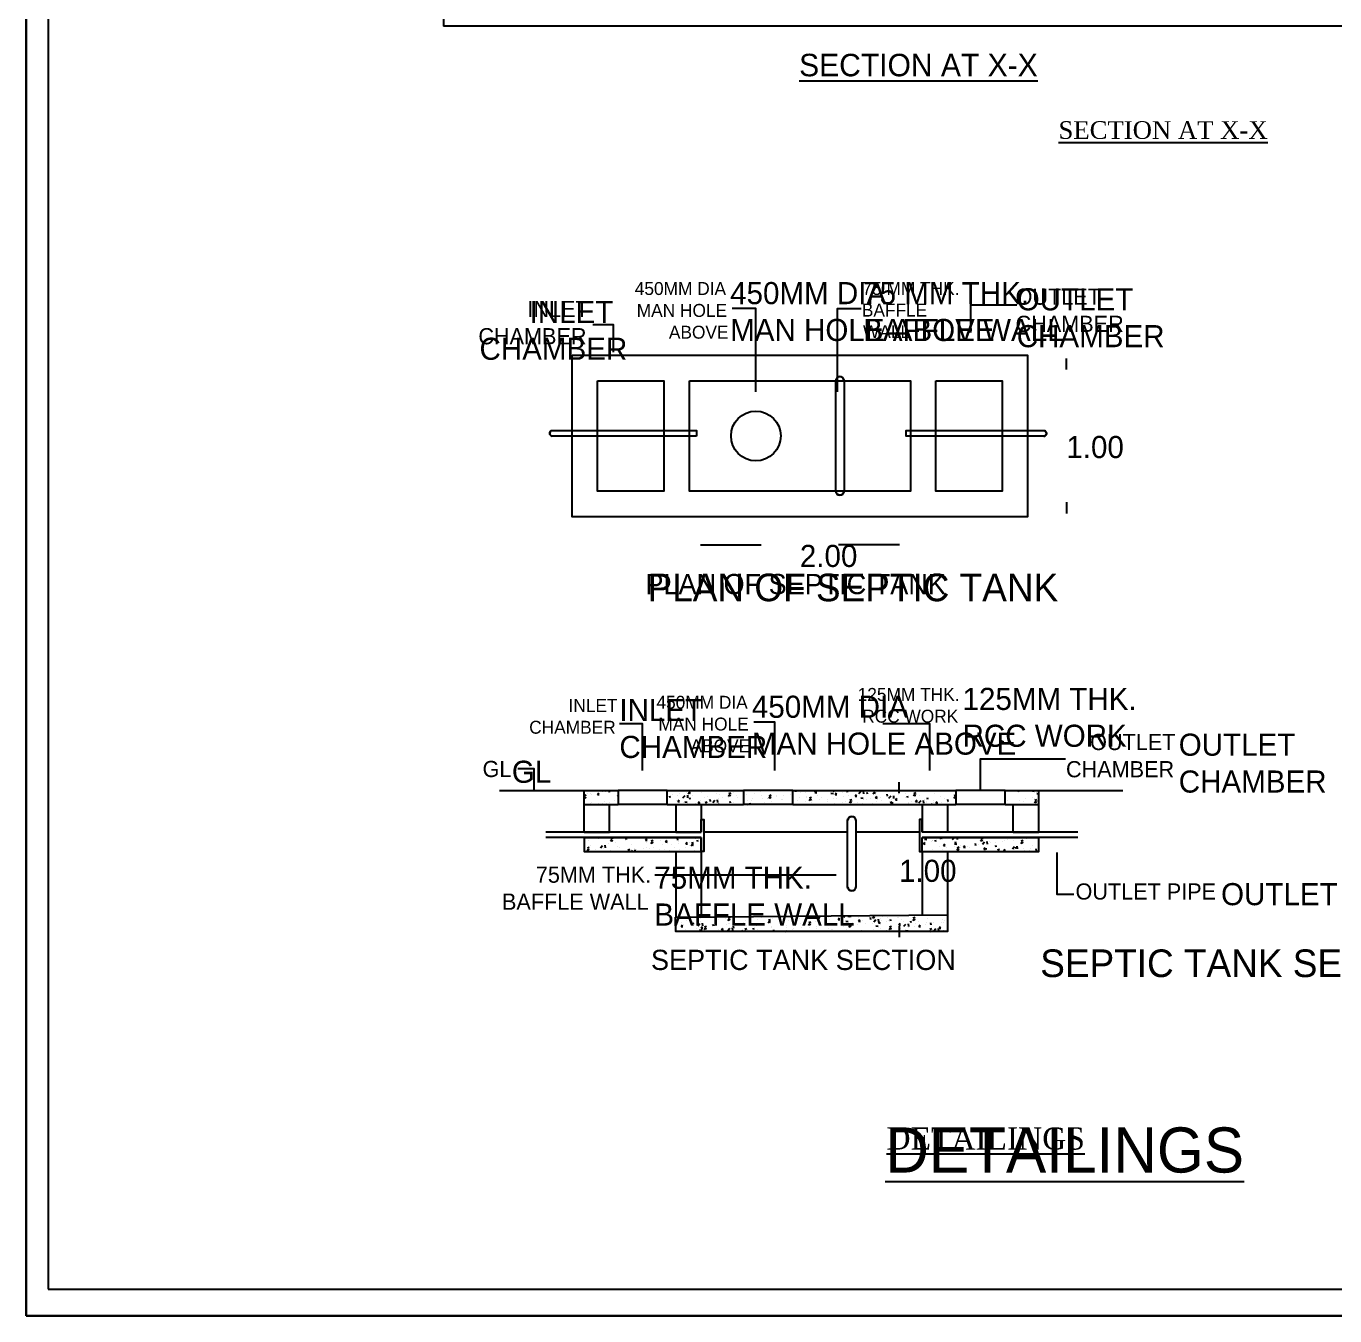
# Model space of a CAD drawing. Header units: metres. Extents: x -9383.9 to -9324.5, y 28762.6 to 28804.7.
# Drawn here: x -9383.88 to -9372.04, y 28762.61 to 28774.28 of the extents above; entities that cross this region are included whole.
import ezdxf

# ---------------------------------------------------------------- set-up
doc = ezdxf.new("R2010")
doc.units = ezdxf.units.M
for name, color, linetype in [('_D', 7, 'Continuous'), ('dw text', 7, 'Continuous'), ('FORMAT LINE', 7, 'Continuous'), ('R.C.C', 7, 'Continuous'), ('SEC DIM', 7, 'Continuous'), ('SITE_PLAN', 7, 'Continuous'), ('TEXT', 7, 'Continuous'), ('WALL', 7, 'Continuous')]:
    doc.layers.add(name, color=color, linetype=linetype)

msp = doc.modelspace()

# ---------------------------------------------------------------- linework, layer by layer
at = {"layer": '_D'}
for p, q in [((-9379.6, 28767.362), (-9378.528, 28767.362)), ((-9378.836, 28767.237), (-9378.836, 28767.362)), ((-9378.528, 28767.362), (-9378.528, 28767.237)), ((-9378.083, 28767.362), (-9378.528, 28767.362)), ((-9378.083, 28767.237), (-9378.083, 28767.362)), ((-9378.083, 28767.362), (-9377.393, 28767.362)), ((-9377.393, 28767.362), (-9377.393, 28767.237)), ((-9376.948, 28767.362), (-9377.393, 28767.362)), ((-9376.948, 28767.237), (-9376.948, 28767.362)), ((-9376.948, 28767.362), (-9375.471, 28767.362)), ((-9375.471, 28767.362), (-9375.471, 28767.237)), ((-9375.026, 28767.362), (-9375.471, 28767.362)), ((-9375.026, 28767.237), (-9375.026, 28767.362)), ((-9375.026, 28767.362), (-9373.961, 28767.362)), ((-9374.722, 28767.237), (-9374.722, 28767.362)), ((-9378.836, 28767.237), (-9378.528, 28767.237)), ((-9378.836, 28766.987), (-9378.836, 28767.237)), ((-9378.606, 28766.987), (-9378.606, 28767.237)), ((-9378.083, 28767.237), (-9378.528, 28767.237)), ((-9378.083, 28767.237), (-9377.393, 28767.237)), ((-9378.006, 28767.237), (-9378.006, 28766.987)), ((-9377.776, 28767.237), (-9377.776, 28766.987)), ((-9376.948, 28767.237), (-9377.393, 28767.237)), ((-9376.948, 28767.237), (-9375.471, 28767.237)), ((-9375.776, 28767.237), (-9375.776, 28766.987)), ((-9375.546, 28767.237), (-9375.546, 28766.987)), ((-9375.026, 28767.237), (-9375.471, 28767.237)), ((-9375.026, 28767.237), (-9374.722, 28767.237)), ((-9374.952, 28766.987), (-9374.952, 28767.237)), ((-9374.722, 28766.987), (-9374.722, 28767.237)), ((-9377.776, 28766.987), (-9379.183, 28766.987)), ((-9377.776, 28766.937), (-9379.183, 28766.937)), ((-9378.836, 28766.987), (-9378.606, 28766.987)), ((-9378.836, 28766.937), (-9377.776, 28766.937)), ((-9378.006, 28766.987), (-9377.776, 28766.987)), ((-9377.776, 28766.937), (-9377.776, 28766.812)), ((-9376.451, 28766.987), (-9377.752, 28766.987)), ((-9375.8, 28766.987), (-9376.376, 28766.987)), ((-9374.369, 28766.987), (-9375.776, 28766.987)), ((-9375.546, 28766.987), (-9375.776, 28766.987)), ((-9374.369, 28766.937), (-9375.776, 28766.937)), ((-9375.776, 28766.812), (-9375.776, 28766.937)), ((-9375.776, 28766.937), (-9374.722, 28766.937)), ((-9374.952, 28766.987), (-9374.722, 28766.987)), ((-9378.006, 28766.812), (-9378.006, 28766.217)), ((-9377.776, 28766.812), (-9377.776, 28766.219)), ((-9375.776, 28766.812), (-9375.776, 28766.237)), ((-9375.546, 28766.812), (-9375.546, 28766.237)), ((-9378.006, 28766.217), (-9375.546, 28766.237))]:
    msp.add_line(p, q, dxfattribs=at)
for points in [[(-9378.943, 28771.299), (-9374.823, 28771.299), (-9374.823, 28769.839), (-9378.943, 28769.839)], [(-9378.713, 28771.069), (-9378.113, 28771.069), (-9378.113, 28770.069), (-9378.713, 28770.069)], [(-9377.883, 28771.069), (-9375.883, 28771.069), (-9375.883, 28770.069), (-9377.883, 28770.069)], [(-9375.653, 28771.069), (-9375.053, 28771.069), (-9375.053, 28770.069), (-9375.653, 28770.069)]]:
    msp.add_lwpolyline(points, close=True, dxfattribs=at)
for points in [[(-9376.483, 28770.069, -0.968419), (-9376.558, 28770.069), (-9376.558, 28771.069, -0.971835), (-9376.483, 28771.069)], [(-9377.818, 28770.567), (-9379.126, 28770.567, -0.726981), (-9379.131, 28770.617), (-9377.818, 28770.617)], [(-9374.675, 28770.567), (-9375.922, 28770.567), (-9375.922, 28770.617), (-9374.681, 28770.617, -1.02116)], [(-9376.376, 28766.491, -0.968419), (-9376.451, 28766.491), (-9376.451, 28767.091, -0.971835), (-9376.376, 28767.091)]]:
    msp.add_lwpolyline(points, format="xyb", close=True, dxfattribs=at)
for points in [[(-9377.776, 28766.987), (-9377.776, 28767.1), (-9377.752, 28767.1), (-9377.752, 28766.812), (-9377.776, 28766.812), (-9377.776, 28766.937)], [(-9375.776, 28766.987), (-9375.776, 28767.1), (-9375.8, 28767.1), (-9375.8, 28766.812), (-9375.776, 28766.812), (-9375.776, 28766.937)], [(-9378.836, 28766.937), (-9378.836, 28766.812), (-9377.776, 28766.812)], [(-9375.776, 28766.812), (-9374.722, 28766.812), (-9374.722, 28766.937)], [(-9375.546, 28766.237), (-9375.546, 28766.087), (-9378.006, 28766.087), (-9378.007, 28766.217)]]:
    msp.add_lwpolyline(points, dxfattribs=at)
msp.add_circle((-9377.281, 28770.569), 0.225, dxfattribs=at)
at = {"layer": 'FORMAT LINE'}
for points in [[(-9383.883, 28762.611), (-9324.483, 28762.611), (-9324.483, 28804.661), (-9383.883, 28804.661)], [(-9383.683, 28762.851), (-9324.683, 28762.851), (-9324.683, 28804.461), (-9383.683, 28804.461)]]:
    msp.add_lwpolyline(points, close=True, dxfattribs=at)
at = {"layer": 'R.C.C'}
for p in [(-9380.107, 28774.425), (-9370.939, 28774.275)]:
    msp.add_line(p, (-9380.107, 28774.275), dxfattribs=at)
at = {"layer": 'SEC DIM'}
for p, q in [((-9374.472, 28771.169), (-9374.472, 28771.269)), ((-9374.472, 28769.969), (-9374.472, 28769.869)), ((-9377.783, 28769.584), (-9377.234, 28769.584)), ((-9375.983, 28769.584), (-9376.532, 28769.584)), ((-9375.986, 28767.337), (-9375.986, 28767.437)), ((-9375.986, 28766.135), (-9375.986, 28766.035))]:
    msp.add_line(p, q, dxfattribs=at)
at = {"layer": 'SITE_PLAN'}
for p, q in [((-9383.883, 28762.611), (-9383.883, 28804.661)), ((-9383.883, 28804.661), (-9383.883, 28762.611)), ((-9383.683, 28804.461), (-9383.683, 28762.851)), ((-9380.107, 28774.425), (-9380.107, 28774.275)), ((-9370.939, 28774.275), (-9380.107, 28774.275)), ((-9378.943, 28771.299), (-9374.823, 28771.299)), ((-9378.943, 28769.839), (-9378.943, 28771.299)), ((-9374.823, 28771.299), (-9374.823, 28769.839)), ((-9374.472, 28771.169), (-9374.472, 28771.269)), ((-9378.713, 28771.069), (-9378.113, 28771.069)), ((-9378.713, 28770.069), (-9378.713, 28771.069)), ((-9378.113, 28771.069), (-9378.113, 28770.069)), ((-9377.883, 28771.069), (-9375.883, 28771.069)), ((-9377.883, 28770.069), (-9377.883, 28771.069)), ((-9376.558, 28770.069), (-9376.558, 28771.069)), ((-9376.483, 28771.069), (-9376.483, 28770.069)), ((-9375.883, 28771.069), (-9375.883, 28770.069)), ((-9375.653, 28771.069), (-9375.053, 28771.069)), ((-9375.653, 28770.069), (-9375.653, 28771.069)), ((-9375.053, 28771.069), (-9375.053, 28770.069)), ((-9379.131, 28770.617), (-9377.818, 28770.617)), ((-9377.818, 28770.617), (-9377.818, 28770.567)), ((-9375.922, 28770.567), (-9375.922, 28770.617)), ((-9375.922, 28770.617), (-9374.681, 28770.617)), ((-9377.818, 28770.567), (-9379.126, 28770.567)), ((-9374.675, 28770.567), (-9375.922, 28770.567)), ((-9378.113, 28770.069), (-9378.713, 28770.069)), ((-9375.883, 28770.069), (-9377.883, 28770.069)), ((-9375.053, 28770.069), (-9375.653, 28770.069)), ((-9374.472, 28769.969), (-9374.472, 28769.869)), ((-9374.823, 28769.839), (-9378.943, 28769.839)), ((-9377.783, 28769.584), (-9377.234, 28769.584)), ((-9375.983, 28769.584), (-9376.532, 28769.584)), ((-9375.986, 28767.337), (-9375.986, 28767.437)), ((-9379.6, 28767.362), (-9378.528, 28767.362)), ((-9378.836, 28767.237), (-9378.836, 28767.362)), ((-9378.836, 28767.297), (-9378.828, 28767.292)), ((-9378.834, 28767.315), (-9378.816, 28767.322)), ((-9378.825, 28767.291), (-9378.82, 28767.306)), ((-9378.804, 28767.335), (-9378.804, 28767.335)), ((-9378.802, 28767.354), (-9378.802, 28767.354)), ((-9378.786, 28767.36), (-9378.787, 28767.362)), ((-9378.776, 28767.332), (-9378.776, 28767.332)), ((-9378.765, 28767.324), (-9378.765, 28767.324)), ((-9378.715, 28767.327), (-9378.703, 28767.342)), ((-9378.715, 28767.327), (-9378.7, 28767.326)), ((-9378.666, 28767.349), (-9378.666, 28767.349)), ((-9378.656, 28767.361), (-9378.656, 28767.361)), ((-9378.646, 28767.35), (-9378.646, 28767.35)), ((-9378.604, 28767.344), (-9378.607, 28767.36)), ((-9378.605, 28767.345), (-9378.605, 28767.345)), ((-9378.541, 28767.354), (-9378.541, 28767.354)), ((-9378.533, 28767.311), (-9378.528, 28767.317)), ((-9378.533, 28767.311), (-9378.528, 28767.311)), ((-9378.53, 28767.343), (-9378.53, 28767.343)), ((-9378.083, 28767.362), (-9378.528, 28767.362)), ((-9378.528, 28767.362), (-9378.528, 28767.237)), ((-9378.083, 28767.362), (-9377.393, 28767.362)), ((-9378.083, 28767.237), (-9378.083, 28767.362)), ((-9378.058, 28767.296), (-9378.061, 28767.312)), ((-9378.042, 28767.354), (-9378.042, 28767.354)), ((-9378.031, 28767.33), (-9378.031, 28767.33)), ((-9377.998, 28767.354), (-9377.998, 28767.354)), ((-9377.988, 28767.32), (-9377.988, 28767.32)), ((-9377.968, 28767.338), (-9377.968, 28767.338)), ((-9377.942, 28767.297), (-9377.922, 28767.317)), ((-9377.906, 28767.348), (-9377.906, 28767.348)), ((-9377.896, 28767.296), (-9377.898, 28767.32)), ((-9377.897, 28767.342), (-9377.884, 28767.333)), ((-9377.891, 28767.356), (-9377.874, 28767.362)), ((-9377.881, 28767.332), (-9377.876, 28767.347)), ((-9377.876, 28767.28), (-9377.878, 28767.296)), ((-9377.872, 28767.351), (-9377.872, 28767.351)), ((-9377.871, 28767.287), (-9377.871, 28767.287)), ((-9377.852, 28767.314), (-9377.852, 28767.314)), ((-9377.77, 28767.343), (-9377.77, 28767.343)), ((-9377.743, 28767.303), (-9377.743, 28767.303)), ((-9377.717, 28767.309), (-9377.717, 28767.309)), ((-9377.635, 28767.337), (-9377.635, 28767.337)), ((-9377.618, 28767.293), (-9377.618, 28767.293)), ((-9377.611, 28767.322), (-9377.611, 28767.322)), ((-9377.581, 28767.303), (-9377.581, 28767.303)), ((-9377.532, 28767.321), (-9377.519, 28767.313)), ((-9377.532, 28767.298), (-9377.532, 28767.298)), ((-9377.525, 28767.336), (-9377.508, 28767.342)), ((-9377.516, 28767.312), (-9377.511, 28767.327)), ((-9377.499, 28767.331), (-9377.499, 28767.331)), ((-9377.48, 28767.34), (-9377.48, 28767.34)), ((-9377.458, 28767.314), (-9377.458, 28767.314)), ((-9377.446, 28767.297), (-9377.446, 28767.297)), ((-9377.394, 28767.322), (-9377.394, 28767.322)), ((-9377.393, 28767.362), (-9377.393, 28767.237)), ((-9376.948, 28767.362), (-9377.393, 28767.362)), ((-9377.384, 28767.324), (-9377.384, 28767.324)), ((-9377.364, 28767.325), (-9377.364, 28767.325)), ((-9377.352, 28767.356), (-9377.352, 28767.356)), ((-9377.31, 28767.291), (-9377.31, 28767.291)), ((-9377.298, 28767.335), (-9377.298, 28767.335)), ((-9377.236, 28767.349), (-9377.236, 28767.349)), ((-9377.228, 28767.32), (-9377.228, 28767.32)), ((-9377.223, 28767.291), (-9377.223, 28767.291)), ((-9377.175, 28767.293), (-9377.175, 28767.293)), ((-9377.174, 28767.286), (-9377.174, 28767.286)), ((-9377.167, 28767.301), (-9377.154, 28767.292)), ((-9377.16, 28767.315), (-9377.143, 28767.322)), ((-9377.151, 28767.291), (-9377.146, 28767.307)), ((-9377.138, 28767.356), (-9377.138, 28767.356)), ((-9377.093, 28767.309), (-9377.093, 28767.309)), ((-9377.092, 28767.314), (-9377.092, 28767.314)), ((-9377.027, 28767.319), (-9377.027, 28767.319)), ((-9376.964, 28767.325), (-9376.964, 28767.325)), ((-9376.957, 28767.308), (-9376.957, 28767.308)), ((-9376.948, 28767.362), (-9375.471, 28767.362)), ((-9376.948, 28767.237), (-9376.948, 28767.362)), ((-9376.929, 28767.359), (-9376.926, 28767.362)), ((-9376.929, 28767.359), (-9376.914, 28767.358)), ((-9376.884, 28767.298), (-9376.884, 28767.298)), ((-9376.879, 28767.344), (-9376.879, 28767.344)), ((-9376.832, 28767.344), (-9376.832, 28767.344)), ((-9376.821, 28767.306), (-9376.821, 28767.306)), ((-9376.821, 28767.303), (-9376.821, 28767.303)), ((-9376.795, 28767.295), (-9376.778, 28767.302)), ((-9376.786, 28767.271), (-9376.781, 28767.286)), ((-9376.747, 28767.343), (-9376.734, 28767.357)), ((-9376.747, 28767.343), (-9376.731, 28767.342)), ((-9376.724, 28767.319), (-9376.724, 28767.319)), ((-9376.702, 28767.362), (-9376.702, 28767.362)), ((-9376.686, 28767.297), (-9376.686, 28767.297)), ((-9376.636, 28767.359), (-9376.636, 28767.362)), ((-9376.603, 28767.339), (-9376.58, 28767.335)), ((-9376.588, 28767.362), (-9376.576, 28767.354)), ((-9376.577, 28767.294), (-9376.577, 28767.294)), ((-9376.573, 28767.353), (-9376.57, 28767.362)), ((-9376.564, 28767.327), (-9376.552, 28767.342)), ((-9376.564, 28767.34), (-9376.564, 28767.34)), ((-9376.564, 28767.327), (-9376.549, 28767.326)), ((-9376.55, 28767.291), (-9376.55, 28767.291)), ((-9376.5, 28767.348), (-9376.5, 28767.348)), ((-9376.486, 28767.306), (-9376.486, 28767.306)), ((-9376.453, 28767.343), (-9376.456, 28767.359)), ((-9376.445, 28767.313), (-9376.445, 28767.313)), ((-9376.414, 28767.285), (-9376.414, 28767.285)), ((-9376.404, 28767.361), (-9376.404, 28767.361)), ((-9376.382, 28767.311), (-9376.37, 28767.326)), ((-9376.382, 28767.311), (-9376.367, 28767.31)), ((-9376.349, 28767.334), (-9376.329, 28767.355)), ((-9376.338, 28767.332), (-9376.338, 28767.332)), ((-9376.332, 28767.297), (-9376.309, 28767.293)), ((-9376.314, 28767.331), (-9376.314, 28767.331)), ((-9376.303, 28767.333), (-9376.306, 28767.357)), ((-9376.271, 28767.328), (-9376.274, 28767.343)), ((-9376.247, 28767.29), (-9376.247, 28767.29)), ((-9376.223, 28767.342), (-9376.211, 28767.334)), ((-9376.217, 28767.357), (-9376.202, 28767.362)), ((-9376.208, 28767.333), (-9376.203, 28767.348)), ((-9376.2, 28767.295), (-9376.188, 28767.31)), ((-9376.2, 28767.295), (-9376.185, 28767.294)), ((-9376.189, 28767.357), (-9376.189, 28767.357)), ((-9376.186, 28767.347), (-9376.186, 28767.347)), ((-9376.151, 28767.303), (-9376.151, 28767.303)), ((-9376.089, 28767.312), (-9376.092, 28767.328)), ((-9376.078, 28767.292), (-9376.058, 28767.313)), ((-9376.032, 28767.291), (-9376.034, 28767.315)), ((-9376.018, 28767.279), (-9376.006, 28767.294)), ((-9375.99, 28767.324), (-9375.99, 28767.324)), ((-9375.927, 28767.332), (-9375.927, 28767.332)), ((-9375.927, 28767.299), (-9375.927, 28767.299)), ((-9375.907, 28767.296), (-9375.91, 28767.312)), ((-9375.858, 28767.322), (-9375.846, 28767.313)), ((-9375.852, 28767.336), (-9375.834, 28767.343)), ((-9375.843, 28767.312), (-9375.838, 28767.328)), ((-9375.831, 28767.345), (-9375.831, 28767.345)), ((-9375.799, 28767.315), (-9375.799, 28767.315)), ((-9375.725, 28767.28), (-9375.728, 28767.296)), ((-9375.667, 28767.334), (-9375.667, 28767.334)), ((-9375.607, 28767.307), (-9375.607, 28767.307)), ((-9375.577, 28767.287), (-9375.577, 28767.287)), ((-9375.536, 28767.352), (-9375.536, 28767.352)), ((-9375.493, 28767.302), (-9375.481, 28767.293)), ((-9375.487, 28767.316), (-9375.471, 28767.322)), ((-9375.478, 28767.292), (-9375.473, 28767.307)), ((-9375.026, 28767.362), (-9375.471, 28767.362)), ((-9375.471, 28767.362), (-9375.471, 28767.237)), ((-9375.026, 28767.362), (-9373.961, 28767.362)), ((-9375.026, 28767.237), (-9375.026, 28767.362)), ((-9375.02, 28767.337), (-9375.02, 28767.337)), ((-9375.009, 28767.358), (-9375.009, 28767.358)), ((-9374.954, 28767.353), (-9374.954, 28767.353)), ((-9374.914, 28767.362), (-9374.902, 28767.355)), ((-9374.899, 28767.353), (-9374.896, 28767.362)), ((-9374.889, 28767.356), (-9374.889, 28767.356)), ((-9374.874, 28767.352), (-9374.874, 28767.352)), ((-9374.843, 28767.292), (-9374.843, 28767.292)), ((-9374.78, 28767.301), (-9374.78, 28767.301)), ((-9374.778, 28767.359), (-9374.775, 28767.362)), ((-9374.778, 28767.359), (-9374.763, 28767.357)), ((-9374.761, 28767.29), (-9374.761, 28767.29)), ((-9374.739, 28767.334), (-9374.722, 28767.331)), ((-9374.738, 28767.346), (-9374.738, 28767.346)), ((-9374.722, 28767.237), (-9374.722, 28767.362)), ((-9378.836, 28767.237), (-9378.528, 28767.237)), ((-9378.836, 28766.987), (-9378.836, 28767.237)), ((-9378.779, 28767.247), (-9378.779, 28767.247)), ((-9378.77, 28767.254), (-9378.77, 28767.254)), ((-9378.707, 28767.247), (-9378.707, 28767.247)), ((-9378.672, 28767.245), (-9378.672, 28767.245)), ((-9378.649, 28767.265), (-9378.649, 28767.265)), ((-9378.634, 28767.248), (-9378.634, 28767.248)), ((-9378.608, 28767.254), (-9378.608, 28767.254)), ((-9378.606, 28766.987), (-9378.606, 28767.237)), ((-9378.559, 28767.272), (-9378.559, 28767.272)), ((-9378.083, 28767.237), (-9378.528, 28767.237)), ((-9378.083, 28767.237), (-9377.393, 28767.237)), ((-9378.035, 28767.238), (-9378.035, 28767.238)), ((-9378.006, 28767.237), (-9378.006, 28766.987)), ((-9378.001, 28767.269), (-9378.001, 28767.269)), ((-9377.987, 28767.263), (-9377.974, 28767.278)), ((-9377.987, 28767.264), (-9377.971, 28767.262)), ((-9377.938, 28767.25), (-9377.938, 28767.25)), ((-9377.924, 28767.259), (-9377.902, 28767.256)), ((-9377.829, 28767.248), (-9377.829, 28767.248)), ((-9377.804, 28767.247), (-9377.792, 28767.262)), ((-9377.804, 28767.248), (-9377.789, 28767.246)), ((-9377.778, 28767.272), (-9377.778, 28767.272)), ((-9377.776, 28767.237), (-9377.776, 28766.987)), ((-9377.745, 28767.239), (-9377.742, 28767.237)), ((-9377.739, 28767.254), (-9377.721, 28767.261)), ((-9377.727, 28767.237), (-9377.725, 28767.245)), ((-9377.714, 28767.28), (-9377.714, 28767.28)), ((-9377.693, 28767.264), (-9377.696, 28767.28)), ((-9377.68, 28767.273), (-9377.68, 28767.273)), ((-9377.671, 28767.255), (-9377.651, 28767.275)), ((-9377.624, 28767.254), (-9377.627, 28767.278)), ((-9377.617, 28767.237), (-9377.61, 28767.246)), ((-9377.614, 28767.238), (-9377.614, 28767.238)), ((-9377.511, 28767.248), (-9377.514, 28767.264)), ((-9377.483, 28767.256), (-9377.483, 28767.256)), ((-9377.471, 28767.243), (-9377.471, 28767.243)), ((-9376.948, 28767.237), (-9377.393, 28767.237)), ((-9377.364, 28767.237), (-9377.356, 28767.24)), ((-9377.355, 28767.272), (-9377.355, 28767.272)), ((-9377.33, 28767.237), (-9377.332, 28767.248)), ((-9377.323, 28767.268), (-9377.323, 28767.268)), ((-9377.204, 28767.256), (-9377.204, 28767.256)), ((-9377.141, 28767.264), (-9377.141, 28767.264)), ((-9377.045, 28767.277), (-9377.045, 28767.277)), ((-9377.039, 28767.28), (-9377.039, 28767.28)), ((-9376.967, 28767.24), (-9376.967, 28767.24)), ((-9376.948, 28767.237), (-9375.471, 28767.237)), ((-9376.903, 28767.274), (-9376.903, 28767.274)), ((-9376.836, 28767.259), (-9376.836, 28767.259)), ((-9376.802, 28767.281), (-9376.789, 28767.272)), ((-9376.782, 28767.255), (-9376.782, 28767.255)), ((-9376.768, 28767.268), (-9376.768, 28767.268)), ((-9376.705, 28767.277), (-9376.705, 28767.277)), ((-9376.634, 28767.281), (-9376.634, 28767.281)), ((-9376.632, 28767.263), (-9376.632, 28767.263)), ((-9376.631, 28767.24), (-9376.631, 28767.24)), ((-9376.567, 28767.248), (-9376.567, 28767.248)), ((-9376.497, 28767.257), (-9376.497, 28767.257)), ((-9376.471, 28767.261), (-9376.471, 28767.261)), ((-9376.437, 28767.26), (-9376.424, 28767.252)), ((-9376.43, 28767.275), (-9376.413, 28767.281)), ((-9376.421, 28767.251), (-9376.416, 28767.266)), ((-9376.361, 28767.251), (-9376.361, 28767.251)), ((-9376.318, 28767.246), (-9376.318, 28767.246)), ((-9376.311, 28767.282), (-9376.311, 28767.282)), ((-9376.279, 28767.28), (-9376.279, 28767.28)), ((-9376.225, 28767.246), (-9376.225, 28767.246)), ((-9376.189, 28767.262), (-9376.189, 28767.262)), ((-9376.143, 28767.274), (-9376.143, 28767.274)), ((-9376.09, 28767.24), (-9376.09, 28767.24)), ((-9376.072, 28767.24), (-9376.068, 28767.237)), ((-9376.065, 28767.254), (-9376.048, 28767.261)), ((-9376.06, 28767.255), (-9376.038, 28767.251)), ((-9376.057, 28767.281), (-9376.057, 28767.281)), ((-9376.054, 28767.237), (-9376.051, 28767.246)), ((-9376.018, 28767.279), (-9376.003, 28767.278)), ((-9376.008, 28767.268), (-9376.008, 28767.268)), ((-9375.904, 28767.256), (-9375.904, 28767.256)), ((-9375.897, 28767.245), (-9375.897, 28767.245)), ((-9375.872, 28767.262), (-9375.872, 28767.262)), ((-9375.836, 28767.263), (-9375.823, 28767.278)), ((-9375.836, 28767.263), (-9375.82, 28767.262)), ((-9375.807, 28767.25), (-9375.787, 28767.271)), ((-9375.776, 28767.237), (-9375.776, 28766.987)), ((-9375.761, 28767.249), (-9375.763, 28767.273)), ((-9375.755, 28767.282), (-9375.755, 28767.282)), ((-9375.737, 28767.266), (-9375.737, 28767.266)), ((-9375.737, 28767.257), (-9375.737, 28767.257)), ((-9375.692, 28767.237), (-9375.683, 28767.241)), ((-9375.673, 28767.274), (-9375.673, 28767.274)), ((-9375.67, 28767.25), (-9375.67, 28767.25)), ((-9375.653, 28767.247), (-9375.641, 28767.262)), ((-9375.653, 28767.247), (-9375.638, 28767.246)), ((-9375.601, 28767.251), (-9375.601, 28767.251)), ((-9375.547, 28767.252), (-9375.547, 28767.252)), ((-9375.546, 28767.237), (-9375.546, 28766.987)), ((-9375.542, 28767.264), (-9375.545, 28767.28)), ((-9375.539, 28767.268), (-9375.539, 28767.268)), ((-9375.026, 28767.237), (-9375.471, 28767.237)), ((-9375.026, 28767.237), (-9374.722, 28767.237)), ((-9375.024, 28767.253), (-9375.024, 28767.253)), ((-9375.005, 28767.239), (-9375.005, 28767.239)), ((-9375.004, 28767.271), (-9375.004, 28767.271)), ((-9374.952, 28766.987), (-9374.952, 28767.237)), ((-9374.892, 28767.272), (-9374.892, 28767.272)), ((-9374.857, 28767.264), (-9374.857, 28767.264)), ((-9374.763, 28767.261), (-9374.751, 28767.252)), ((-9374.757, 28767.275), (-9374.739, 28767.282)), ((-9374.748, 28767.251), (-9374.743, 28767.267)), ((-9374.722, 28766.987), (-9374.722, 28767.237)), ((-9377.776, 28766.987), (-9377.776, 28767.1)), ((-9377.776, 28767.1), (-9377.752, 28767.1)), ((-9377.752, 28767.1), (-9377.752, 28766.812)), ((-9376.451, 28766.491), (-9376.451, 28767.091)), ((-9376.376, 28767.091), (-9376.376, 28766.491)), ((-9375.776, 28767.1), (-9375.8, 28767.1)), ((-9375.8, 28767.1), (-9375.8, 28766.812)), ((-9375.776, 28766.987), (-9375.776, 28767.1)), ((-9377.776, 28766.987), (-9379.183, 28766.987)), ((-9377.776, 28766.937), (-9379.183, 28766.937)), ((-9378.836, 28766.987), (-9378.606, 28766.987)), ((-9378.836, 28766.937), (-9377.776, 28766.937)), ((-9378.836, 28766.937), (-9378.836, 28766.812)), ((-9378.593, 28766.926), (-9378.575, 28766.933)), ((-9378.463, 28766.929), (-9378.456, 28766.937)), ((-9378.463, 28766.929), (-9378.447, 28766.928)), ((-9378.299, 28766.929), (-9378.299, 28766.929)), ((-9378.28, 28766.913), (-9378.268, 28766.928)), ((-9378.235, 28766.937), (-9378.235, 28766.937)), ((-9378.169, 28766.93), (-9378.171, 28766.937)), ((-9378.014, 28766.931), (-9378.014, 28766.931)), ((-9378.006, 28766.987), (-9377.776, 28766.987)), ((-9377.987, 28766.914), (-9377.99, 28766.93)), ((-9377.776, 28766.937), (-9377.776, 28766.812)), ((-9377.776, 28766.812), (-9377.776, 28766.937)), ((-9376.451, 28766.987), (-9377.752, 28766.987)), ((-9375.8, 28766.987), (-9376.376, 28766.987)), ((-9374.369, 28766.987), (-9375.776, 28766.987)), ((-9375.546, 28766.987), (-9375.776, 28766.987)), ((-9374.369, 28766.937), (-9375.776, 28766.937)), ((-9375.776, 28766.812), (-9375.776, 28766.937)), ((-9375.776, 28766.937), (-9374.722, 28766.937)), ((-9375.776, 28766.812), (-9375.776, 28766.937)), ((-9375.617, 28766.933), (-9375.604, 28766.925)), ((-9375.601, 28766.924), (-9375.597, 28766.937)), ((-9375.552, 28766.93), (-9375.552, 28766.93)), ((-9375.547, 28766.93), (-9375.547, 28766.93)), ((-9375.524, 28766.929), (-9375.524, 28766.929)), ((-9375.502, 28766.918), (-9375.484, 28766.937)), ((-9375.456, 28766.918), (-9375.458, 28766.937)), ((-9375.245, 28766.927), (-9375.228, 28766.934)), ((-9375.105, 28766.935), (-9375.105, 28766.935)), ((-9374.969, 28766.929), (-9374.969, 28766.929)), ((-9374.952, 28766.987), (-9374.722, 28766.987)), ((-9374.904, 28766.934), (-9374.904, 28766.934)), ((-9374.79, 28766.934), (-9374.79, 28766.934)), ((-9374.722, 28766.812), (-9374.722, 28766.937)), ((-9378.836, 28766.812), (-9377.776, 28766.812)), ((-9378.812, 28766.83), (-9378.8, 28766.821)), ((-9378.806, 28766.844), (-9378.788, 28766.851)), ((-9378.797, 28766.82), (-9378.792, 28766.836)), ((-9378.795, 28766.824), (-9378.795, 28766.824)), ((-9378.792, 28766.909), (-9378.792, 28766.909)), ((-9378.784, 28766.859), (-9378.784, 28766.859)), ((-9378.779, 28766.866), (-9378.779, 28766.866)), ((-9378.73, 28766.825), (-9378.73, 28766.825)), ((-9378.708, 28766.925), (-9378.708, 28766.925)), ((-9378.688, 28766.844), (-9378.668, 28766.865)), ((-9378.664, 28766.842), (-9378.664, 28766.842)), ((-9378.661, 28766.927), (-9378.661, 28766.927)), ((-9378.648, 28766.854), (-9378.648, 28766.854)), ((-9378.641, 28766.843), (-9378.644, 28766.867)), ((-9378.619, 28766.887), (-9378.619, 28766.887)), ((-9378.599, 28766.912), (-9378.586, 28766.903)), ((-9378.595, 28766.819), (-9378.595, 28766.819)), ((-9378.583, 28766.902), (-9378.578, 28766.917)), ((-9378.555, 28766.895), (-9378.555, 28766.895)), ((-9378.536, 28766.859), (-9378.536, 28766.859)), ((-9378.513, 28766.848), (-9378.513, 28766.848)), ((-9378.459, 28766.908), (-9378.459, 28766.908)), ((-9378.459, 28766.814), (-9378.459, 28766.814)), ((-9378.441, 28766.824), (-9378.423, 28766.831)), ((-9378.428, 28766.812), (-9378.427, 28766.815)), ((-9378.422, 28766.824), (-9378.422, 28766.824)), ((-9378.407, 28766.812), (-9378.397, 28766.823)), ((-9378.404, 28766.878), (-9378.404, 28766.878)), ((-9378.377, 28766.842), (-9378.377, 28766.842)), ((-9378.372, 28766.812), (-9378.373, 28766.825)), ((-9378.365, 28766.829), (-9378.365, 28766.829)), ((-9378.302, 28766.837), (-9378.302, 28766.837)), ((-9378.28, 28766.913), (-9378.265, 28766.912)), ((-9378.274, 28766.895), (-9378.274, 28766.895)), ((-9378.274, 28766.85), (-9378.274, 28766.85)), ((-9378.242, 28766.836), (-9378.242, 28766.836)), ((-9378.234, 28766.891), (-9378.221, 28766.883)), ((-9378.228, 28766.906), (-9378.21, 28766.913)), ((-9378.218, 28766.882), (-9378.213, 28766.897)), ((-9378.206, 28766.85), (-9378.206, 28766.85)), ((-9378.149, 28766.827), (-9378.149, 28766.827)), ((-9378.146, 28766.912), (-9378.146, 28766.912)), ((-9378.126, 28766.875), (-9378.126, 28766.875)), ((-9378.106, 28766.831), (-9378.106, 28766.831)), ((-9378.098, 28766.897), (-9378.086, 28766.912)), ((-9378.098, 28766.897), (-9378.083, 28766.896)), ((-9378.065, 28766.819), (-9378.065, 28766.819)), ((-9378.045, 28766.871), (-9378.045, 28766.871)), ((-9378.017, 28766.846), (-9378.017, 28766.846)), ((-9378.006, 28766.812), (-9378.006, 28766.217)), ((-9377.982, 28766.879), (-9377.982, 28766.879)), ((-9377.977, 28766.9), (-9377.977, 28766.9)), ((-9377.97, 28766.825), (-9377.97, 28766.825)), ((-9377.917, 28766.845), (-9377.917, 28766.845)), ((-9377.916, 28766.881), (-9377.904, 28766.896)), ((-9377.916, 28766.881), (-9377.901, 28766.88)), ((-9377.886, 28766.864), (-9377.886, 28766.864)), ((-9377.885, 28766.892), (-9377.885, 28766.892)), ((-9377.869, 28766.871), (-9377.856, 28766.862)), ((-9377.863, 28766.885), (-9377.845, 28766.892)), ((-9377.853, 28766.861), (-9377.848, 28766.877)), ((-9377.835, 28766.819), (-9377.835, 28766.819)), ((-9377.829, 28766.926), (-9377.829, 28766.926)), ((-9377.805, 28766.898), (-9377.808, 28766.914)), ((-9377.792, 28766.813), (-9377.792, 28766.813)), ((-9377.776, 28766.812), (-9377.776, 28766.219)), ((-9377.752, 28766.812), (-9377.776, 28766.812)), ((-9375.8, 28766.812), (-9375.776, 28766.812)), ((-9375.776, 28766.812), (-9375.776, 28766.237)), ((-9375.776, 28766.812), (-9374.722, 28766.812)), ((-9375.765, 28766.881), (-9375.753, 28766.896)), ((-9375.765, 28766.881), (-9375.75, 28766.88)), ((-9375.756, 28766.923), (-9375.733, 28766.92)), ((-9375.751, 28766.863), (-9375.751, 28766.863)), ((-9375.695, 28766.904), (-9375.695, 28766.904)), ((-9375.687, 28766.816), (-9375.687, 28766.816)), ((-9375.685, 28766.827), (-9375.685, 28766.827)), ((-9375.684, 28766.908), (-9375.684, 28766.908)), ((-9375.682, 28766.912), (-9375.682, 28766.912)), ((-9375.654, 28766.898), (-9375.657, 28766.914)), ((-9375.62, 28766.916), (-9375.62, 28766.916)), ((-9375.616, 28766.857), (-9375.616, 28766.857)), ((-9375.598, 28766.816), (-9375.598, 28766.816)), ((-9375.591, 28766.828), (-9375.591, 28766.828)), ((-9375.583, 28766.865), (-9375.571, 28766.88)), ((-9375.583, 28766.865), (-9375.568, 28766.864)), ((-9375.555, 28766.845), (-9375.555, 28766.845)), ((-9375.546, 28766.812), (-9375.546, 28766.237)), ((-9375.485, 28766.881), (-9375.462, 28766.878)), ((-9375.48, 28766.852), (-9375.48, 28766.852)), ((-9375.472, 28766.882), (-9375.475, 28766.898)), ((-9375.465, 28766.831), (-9375.453, 28766.822)), ((-9375.459, 28766.845), (-9375.441, 28766.852)), ((-9375.45, 28766.841), (-9375.45, 28766.841)), ((-9375.45, 28766.821), (-9375.445, 28766.837)), ((-9375.431, 28766.849), (-9375.431, 28766.849)), ((-9375.427, 28766.861), (-9375.427, 28766.861)), ((-9375.401, 28766.849), (-9375.389, 28766.864)), ((-9375.401, 28766.849), (-9375.386, 28766.848)), ((-9375.367, 28766.858), (-9375.367, 28766.858)), ((-9375.345, 28766.846), (-9375.345, 28766.846)), ((-9375.302, 28766.866), (-9375.302, 28766.866)), ((-9375.295, 28766.88), (-9375.295, 28766.88)), ((-9375.29, 28766.866), (-9375.293, 28766.882)), ((-9375.271, 28766.871), (-9375.271, 28766.871)), ((-9375.252, 28766.913), (-9375.239, 28766.904)), ((-9375.236, 28766.903), (-9375.231, 28766.919)), ((-9375.231, 28766.876), (-9375.211, 28766.897)), ((-9375.219, 28766.833), (-9375.206, 28766.848)), ((-9375.219, 28766.833), (-9375.203, 28766.832)), ((-9375.214, 28766.839), (-9375.191, 28766.835)), ((-9375.209, 28766.84), (-9375.209, 28766.84)), ((-9375.185, 28766.876), (-9375.188, 28766.9)), ((-9375.167, 28766.814), (-9375.167, 28766.814)), ((-9375.164, 28766.898), (-9375.164, 28766.898)), ((-9375.154, 28766.892), (-9375.154, 28766.892)), ((-9375.111, 28766.892), (-9375.111, 28766.892)), ((-9375.108, 28766.85), (-9375.11, 28766.866)), ((-9375.094, 28766.825), (-9375.076, 28766.832)), ((-9375.081, 28766.812), (-9375.08, 28766.816)), ((-9375.074, 28766.834), (-9375.074, 28766.834)), ((-9375.047, 28766.9), (-9375.047, 28766.9)), ((-9375.039, 28766.83), (-9375.039, 28766.83)), ((-9375.036, 28766.914), (-9375.036, 28766.914)), ((-9375.036, 28766.817), (-9375.024, 28766.832)), ((-9375.036, 28766.818), (-9375.021, 28766.816)), ((-9375.018, 28766.813), (-9375.018, 28766.813)), ((-9375.006, 28766.917), (-9375.006, 28766.917)), ((-9374.96, 28766.834), (-9374.94, 28766.855)), ((-9374.951, 28766.913), (-9374.951, 28766.913)), ((-9374.938, 28766.829), (-9374.938, 28766.829)), ((-9374.925, 28766.834), (-9374.928, 28766.85)), ((-9374.914, 28766.834), (-9374.916, 28766.858)), ((-9374.907, 28766.849), (-9374.907, 28766.849)), ((-9374.887, 28766.892), (-9374.874, 28766.884)), ((-9374.88, 28766.907), (-9374.863, 28766.914)), ((-9374.871, 28766.883), (-9374.866, 28766.898)), ((-9374.857, 28766.834), (-9374.857, 28766.834)), ((-9374.845, 28766.812), (-9374.842, 28766.816)), ((-9374.834, 28766.924), (-9374.834, 28766.924)), ((-9374.802, 28766.823), (-9374.802, 28766.823)), ((-9374.794, 28766.842), (-9374.794, 28766.842)), ((-9374.777, 28766.867), (-9374.777, 28766.867)), ((-9374.743, 28766.818), (-9374.746, 28766.834)), ((-9378.006, 28766.087), (-9378.007, 28766.217)), ((-9378.006, 28766.217), (-9375.546, 28766.237)), ((-9377.887, 28766.207), (-9377.883, 28766.218)), ((-9377.531, 28766.21), (-9377.513, 28766.217)), ((-9376.897, 28766.221), (-9376.897, 28766.221)), ((-9376.739, 28766.223), (-9376.716, 28766.219)), ((-9376.725, 28766.222), (-9376.725, 28766.222)), ((-9376.717, 28766.212), (-9376.705, 28766.227)), ((-9376.582, 28766.229), (-9376.582, 28766.229)), ((-9376.579, 28766.227), (-9376.578, 28766.229)), ((-9376.486, 28766.218), (-9376.475, 28766.23)), ((-9376.439, 28766.217), (-9376.441, 28766.23)), ((-9376.424, 28766.213), (-9376.427, 28766.229)), ((-9376.272, 28766.227), (-9376.272, 28766.227)), ((-9376.223, 28766.231), (-9376.221, 28766.232)), ((-9376.214, 28766.207), (-9376.208, 28766.222)), ((-9376.137, 28766.221), (-9376.137, 28766.221)), ((-9375.992, 28766.227), (-9375.992, 28766.227)), ((-9375.858, 28766.211), (-9375.84, 28766.218)), ((-9375.707, 28766.235), (-9375.707, 28766.235)), ((-9375.546, 28766.237), (-9375.546, 28766.087)), ((-9377.957, 28766.133), (-9377.945, 28766.148)), ((-9377.957, 28766.133), (-9377.942, 28766.132)), ((-9377.95, 28766.166), (-9377.95, 28766.166)), ((-9377.939, 28766.154), (-9377.939, 28766.154)), ((-9377.918, 28766.201), (-9377.918, 28766.201)), ((-9377.914, 28766.103), (-9377.914, 28766.103)), ((-9377.911, 28766.188), (-9377.911, 28766.188)), ((-9377.903, 28766.216), (-9377.89, 28766.208)), ((-9377.876, 28766.162), (-9377.876, 28766.162)), ((-9377.846, 28766.15), (-9377.849, 28766.165)), ((-9377.821, 28766.113), (-9377.821, 28766.113)), ((-9377.814, 28766.161), (-9377.814, 28766.161)), ((-9377.807, 28766.139), (-9377.788, 28766.16)), ((-9377.79, 28766.102), (-9377.767, 28766.098)), ((-9377.786, 28766.119), (-9377.786, 28766.119)), ((-9377.783, 28766.204), (-9377.783, 28766.204)), ((-9377.78, 28766.175), (-9377.78, 28766.175)), ((-9377.775, 28766.117), (-9377.763, 28766.132)), ((-9377.775, 28766.117), (-9377.76, 28766.116)), ((-9377.761, 28766.138), (-9377.764, 28766.162)), ((-9377.751, 28766.114), (-9377.739, 28766.105)), ((-9377.745, 28766.128), (-9377.727, 28766.135)), ((-9377.736, 28766.104), (-9377.73, 28766.12)), ((-9377.679, 28766.155), (-9377.679, 28766.155)), ((-9377.673, 28766.138), (-9377.673, 28766.138)), ((-9377.664, 28766.134), (-9377.667, 28766.15)), ((-9377.654, 28766.138), (-9377.654, 28766.138)), ((-9377.622, 28766.104), (-9377.622, 28766.104)), ((-9377.619, 28766.196), (-9377.619, 28766.196)), ((-9377.593, 28766.101), (-9377.581, 28766.116)), ((-9377.593, 28766.101), (-9377.578, 28766.1)), ((-9377.556, 28766.204), (-9377.556, 28766.204)), ((-9377.543, 28766.149), (-9377.543, 28766.149)), ((-9377.538, 28766.196), (-9377.525, 28766.187)), ((-9377.536, 28766.097), (-9377.516, 28766.118)), ((-9377.526, 28766.117), (-9377.526, 28766.117)), ((-9377.525, 28766.163), (-9377.525, 28766.163)), ((-9377.523, 28766.156), (-9377.523, 28766.156)), ((-9377.522, 28766.186), (-9377.517, 28766.202)), ((-9377.49, 28766.096), (-9377.493, 28766.12)), ((-9377.482, 28766.118), (-9377.485, 28766.134)), ((-9377.459, 28766.217), (-9377.459, 28766.217)), ((-9377.409, 28766.087), (-9377.399, 28766.1)), ((-9377.407, 28766.144), (-9377.407, 28766.144)), ((-9377.395, 28766.173), (-9377.395, 28766.173)), ((-9377.38, 28766.108), (-9377.362, 28766.115)), ((-9377.377, 28766.189), (-9377.377, 28766.189)), ((-9377.369, 28766.087), (-9377.365, 28766.099)), ((-9377.366, 28766.138), (-9377.366, 28766.138)), ((-9377.3, 28766.102), (-9377.303, 28766.118)), ((-9377.302, 28766.146), (-9377.302, 28766.146)), ((-9377.272, 28766.138), (-9377.272, 28766.138)), ((-9377.266, 28766.107), (-9377.266, 28766.107)), ((-9377.263, 28766.192), (-9377.263, 28766.192)), ((-9377.229, 28766.214), (-9377.229, 28766.214)), ((-9377.206, 28766.159), (-9377.206, 28766.159)), ((-9377.173, 28766.175), (-9377.16, 28766.167)), ((-9377.166, 28766.19), (-9377.148, 28766.197)), ((-9377.157, 28766.166), (-9377.152, 28766.181)), ((-9377.136, 28766.132), (-9377.136, 28766.132)), ((-9377.136, 28766.125), (-9377.136, 28766.125)), ((-9377.133, 28766.209), (-9377.133, 28766.209)), ((-9377.118, 28766.087), (-9377.12, 28766.102)), ((-9377.046, 28766.18), (-9377.046, 28766.18)), ((-9377.008, 28766.141), (-9377.008, 28766.141)), ((-9377.001, 28766.126), (-9377.001, 28766.126)), ((-9376.982, 28766.188), (-9376.982, 28766.188)), ((-9376.953, 28766.101), (-9376.953, 28766.101)), ((-9376.943, 28766.114), (-9376.943, 28766.114)), ((-9376.886, 28766.201), (-9376.886, 28766.201)), ((-9376.876, 28766.16), (-9376.876, 28766.16)), ((-9376.865, 28766.121), (-9376.865, 28766.121)), ((-9376.808, 28766.155), (-9376.795, 28766.147)), ((-9376.801, 28766.169), (-9376.783, 28766.176)), ((-9376.795, 28766.139), (-9376.795, 28766.139)), ((-9376.792, 28766.146), (-9376.787, 28766.161)), ((-9376.792, 28766.122), (-9376.792, 28766.122)), ((-9376.761, 28766.216), (-9376.761, 28766.216)), ((-9376.745, 28766.178), (-9376.745, 28766.178)), ((-9376.729, 28766.13), (-9376.729, 28766.13)), ((-9376.729, 28766.115), (-9376.729, 28766.115)), ((-9376.717, 28766.213), (-9376.702, 28766.211)), ((-9376.647, 28766.164), (-9376.647, 28766.164)), ((-9376.632, 28766.143), (-9376.632, 28766.143)), ((-9376.625, 28766.21), (-9376.625, 28766.21)), ((-9376.62, 28766.11), (-9376.62, 28766.11)), ((-9376.617, 28766.194), (-9376.617, 28766.194)), ((-9376.594, 28766.109), (-9376.594, 28766.109)), ((-9376.586, 28766.109), (-9376.586, 28766.109)), ((-9376.535, 28766.197), (-9376.523, 28766.211)), ((-9376.535, 28766.197), (-9376.52, 28766.195)), ((-9376.498, 28766.19), (-9376.498, 28766.19)), ((-9376.49, 28766.204), (-9376.49, 28766.204)), ((-9376.488, 28766.129), (-9376.488, 28766.129)), ((-9376.485, 28766.213), (-9376.485, 28766.213)), ((-9376.472, 28766.164), (-9376.472, 28766.164)), ((-9376.468, 28766.181), (-9376.445, 28766.177)), ((-9376.458, 28766.103), (-9376.458, 28766.103)), ((-9376.443, 28766.135), (-9376.43, 28766.126)), ((-9376.438, 28766.134), (-9376.438, 28766.134)), ((-9376.436, 28766.149), (-9376.418, 28766.156)), ((-9376.427, 28766.125), (-9376.422, 28766.141)), ((-9376.408, 28766.172), (-9376.408, 28766.172)), ((-9376.358, 28766.147), (-9376.358, 28766.147)), ((-9376.354, 28766.198), (-9376.354, 28766.198)), ((-9376.353, 28766.181), (-9376.341, 28766.195)), ((-9376.353, 28766.181), (-9376.338, 28766.179)), ((-9376.35, 28766.215), (-9376.35, 28766.215)), ((-9376.312, 28766.185), (-9376.312, 28766.185)), ((-9376.289, 28766.159), (-9376.289, 28766.159)), ((-9376.242, 28766.197), (-9376.245, 28766.213)), ((-9376.229, 28766.217), (-9376.217, 28766.208)), ((-9376.229, 28766.163), (-9376.229, 28766.163)), ((-9376.219, 28766.193), (-9376.219, 28766.193)), ((-9376.219, 28766.106), (-9376.219, 28766.106)), ((-9376.214, 28766.176), (-9376.195, 28766.197)), ((-9376.197, 28766.139), (-9376.174, 28766.135)), ((-9376.168, 28766.175), (-9376.171, 28766.2)), ((-9376.171, 28766.165), (-9376.158, 28766.179)), ((-9376.171, 28766.165), (-9376.156, 28766.164)), ((-9376.155, 28766.114), (-9376.155, 28766.114)), ((-9376.152, 28766.206), (-9376.152, 28766.206)), ((-9376.141, 28766.185), (-9376.141, 28766.185)), ((-9376.097, 28766.182), (-9376.097, 28766.182)), ((-9376.088, 28766.215), (-9376.088, 28766.215)), ((-9376.083, 28766.187), (-9376.083, 28766.187)), ((-9376.078, 28766.114), (-9376.065, 28766.106)), ((-9376.071, 28766.129), (-9376.053, 28766.136)), ((-9376.06, 28766.181), (-9376.063, 28766.197)), ((-9376.062, 28766.105), (-9376.057, 28766.12)), ((-9376.059, 28766.127), (-9376.059, 28766.127)), ((-9376.001, 28766.215), (-9376.001, 28766.215)), ((-9375.993, 28766.21), (-9375.993, 28766.21)), ((-9375.989, 28766.149), (-9375.976, 28766.163)), ((-9375.989, 28766.149), (-9375.973, 28766.148)), ((-9375.986, 28766.135), (-9375.986, 28766.035)), ((-9375.97, 28766.115), (-9375.97, 28766.115)), ((-9375.967, 28766.2), (-9375.967, 28766.2)), ((-9375.947, 28766.181), (-9375.947, 28766.181)), ((-9375.943, 28766.134), (-9375.924, 28766.155)), ((-9375.897, 28766.133), (-9375.9, 28766.158)), ((-9375.898, 28766.148), (-9375.898, 28766.148)), ((-9375.896, 28766.121), (-9375.896, 28766.121)), ((-9375.877, 28766.165), (-9375.88, 28766.181)), ((-9375.865, 28766.21), (-9375.865, 28766.21)), ((-9375.864, 28766.196), (-9375.852, 28766.188)), ((-9375.849, 28766.187), (-9375.843, 28766.202)), ((-9375.842, 28766.132), (-9375.842, 28766.132)), ((-9375.839, 28766.216), (-9375.839, 28766.216)), ((-9375.835, 28766.157), (-9375.835, 28766.157)), ((-9375.812, 28766.176), (-9375.812, 28766.176)), ((-9375.806, 28766.133), (-9375.794, 28766.147)), ((-9375.806, 28766.133), (-9375.791, 28766.132)), ((-9375.748, 28766.147), (-9375.748, 28766.147)), ((-9375.739, 28766.169), (-9375.739, 28766.169)), ((-9375.73, 28766.204), (-9375.73, 28766.204)), ((-9375.71, 28766.151), (-9375.71, 28766.151)), ((-9375.706, 28766.108), (-9375.688, 28766.115)), ((-9375.695, 28766.149), (-9375.698, 28766.165)), ((-9375.696, 28766.087), (-9375.692, 28766.1)), ((-9375.676, 28766.17), (-9375.676, 28766.17)), ((-9375.672, 28766.092), (-9375.653, 28766.113)), ((-9375.626, 28766.091), (-9375.629, 28766.115)), ((-9375.624, 28766.117), (-9375.612, 28766.131)), ((-9375.624, 28766.117), (-9375.609, 28766.116)), ((-9375.6, 28766.172), (-9375.6, 28766.172)), ((-9375.594, 28766.198), (-9375.594, 28766.198)), ((-9375.581, 28766.099), (-9375.581, 28766.099)), ((-9375.58, 28766.169), (-9375.58, 28766.169)), ((-9375.578, 28766.19), (-9375.578, 28766.19)), ((-9375.546, 28766.087), (-9378.006, 28766.087)), ((-9377.686, 28766.096), (-9377.686, 28766.096)), ((-9377.398, 28766.088), (-9377.398, 28766.088)), ((-9377.386, 28766.094), (-9377.377, 28766.087)), ((-9377.091, 28766.088), (-9377.091, 28766.088)), ((-9377.049, 28766.088), (-9377.049, 28766.088)), ((-9377.015, 28766.088), (-9376.997, 28766.094)), ((-9376.748, 28766.094), (-9376.748, 28766.094)), ((-9376.323, 28766.098), (-9376.323, 28766.098)), ((-9376.187, 28766.092), (-9376.187, 28766.092)), ((-9376.101, 28766.098), (-9376.101, 28766.098)), ((-9376.044, 28766.096), (-9376.044, 28766.096)), ((-9375.926, 28766.097), (-9375.903, 28766.093)), ((-9375.713, 28766.094), (-9375.702, 28766.087)), ((-9375.645, 28766.09), (-9375.645, 28766.09)), ((-9383.683, 28762.851), (-9324.683, 28762.851)), ((-9324.483, 28762.611), (-9383.883, 28762.611)), ((-9383.883, 28762.611), (-9324.483, 28762.611))]:
    msp.add_line(p, q, dxfattribs=at)
for points in [[(-9377.281, 28770.967), (-9377.281, 28771.721), (-9377.495, 28771.721)], [(-9376.543, 28770.967), (-9376.543, 28771.721), (-9376.328, 28771.721)], [(-9375.337, 28771.506), (-9375.337, 28771.754), (-9374.921, 28771.754)], [(-9378.569, 28771.327), (-9378.569, 28771.575), (-9378.757, 28771.575)], [(-9378.306, 28767.542), (-9378.306, 28767.965), (-9378.516, 28767.965)], [(-9377.109, 28767.542), (-9377.109, 28767.979), (-9377.299, 28767.979)], [(-9375.706, 28767.542), (-9375.706, 28767.965), (-9376.132, 28767.965)], [(-9375.249, 28767.362), (-9375.249, 28767.648), (-9374.481, 28767.648)], [(-9379.286, 28767.362), (-9379.286, 28767.557), (-9379.434, 28767.557)], [(-9374.558, 28766.801), (-9374.558, 28766.425), (-9374.404, 28766.425)], [(-9376.556, 28766.597), (-9378.194, 28766.597)]]:
    msp.add_lwpolyline(points, dxfattribs=at)
msp.add_circle((-9377.281, 28770.569), 0.225, dxfattribs=at)
for centre, radius, start, end in [((-9376.521, 28771.068), 0.0375, 1.6366, 178.3634), ((-9379.12, 28770.593), 0.0264, 114.0788, 258.1446), ((-9374.677, 28770.592), 0.0251, 274.9111, 97.3104), ((-9376.521, 28770.071), 0.0375, 181.8383, 358.1617), ((-9376.413, 28767.09), 0.0375, 1.6366, 178.3634), ((-9376.413, 28766.492), 0.0375, 181.8383, 358.1617)]:
    msp.add_arc(centre, radius, start, end, dxfattribs=at)
at = {"layer": 'WALL'}
msp.add_lwpolyline([(-9383.883, 28762.611), (-9383.883, 28804.661), (-9324.483, 28804.661), (-9324.483, 28762.611)], close=True, dxfattribs=at)

# ---------------------------------------------------------------- texts
at = {"layer": 'dw text', "insert": (-9377.418, 28764.315), "char_height": 0.2, "attachment_point": 1}
msp.add_mtext('\\pi1.31859;{\\fTimes New Roman|b0|i0|c0|p18;\\LDETAILINGS}', dxfattribs=at)
at = {"layer": 'SEC DIM', "char_height": 0.2, "attachment_point": 1}
for s, insert in [('\\A1;1.00', (-9374.472, 28770.569)), ('\\A1;2.00', (-9376.883, 28769.584)), ('\\A1;1.00', (-9375.986, 28766.736))]:
    msp.add_mtext(s, dxfattribs=dict(at, insert=insert))
at = {"layer": 'SITE_PLAN'}
for s, height, p in [('%%USECTION AT X-X', 0.2032, (-9376.89, 28773.822)), ('450MM DIA', 0.117, (-9378.377, 28771.844)), ('75 MM THK.', 0.117, (-9376.317, 28771.844)), ('OUTLET', 0.1463, (-9374.931, 28771.756)), ('INLET', 0.1463, (-9379.348, 28771.644)), ('MAN HOLE', 0.117, (-9378.359, 28771.646)), ('BAFFLE', 0.117, (-9376.322, 28771.649)), ('CHAMBER', 0.1463, (-9379.792, 28771.398)), ('ABOVE', 0.117, (-9378.068, 28771.449)), ('WALL', 0.117, (-9376.312, 28771.454)), ('CHAMBER', 0.1463, (-9374.931, 28771.51)), ('PLAN OF SEPTIC TANK', 0.18288, (-9378.28, 28769.138)), ('125MM THK.', 0.117, (-9376.36, 28768.173)), ('INLET', 0.117, (-9378.976, 28768.073)), ('450MM DIA', 0.117, (-9378.181, 28768.102)), ('CHAMBER', 0.117, (-9379.332, 28767.876)), ('MAN HOLE', 0.117, (-9378.163, 28767.905)), ('RCC WORK', 0.117, (-9376.319, 28767.976)), ('OUTLET', 0.1463, (-9374.257, 28767.728)), ('ABOVE', 0.117, (-9377.872, 28767.708)), ('GL', 0.1463, (-9379.754, 28767.484)), ('CHAMBER', 0.1463, (-9374.475, 28767.482)), ('75MM THK.', 0.1463, (-9379.272, 28766.528)), ('OUTLET PIPE', 0.1463, (-9374.389, 28766.376)), ('BAFFLE WALL', 0.1463, (-9379.578, 28766.284)), ('SEPTIC TANK SECTION', 0.18288, (-9378.23, 28765.739)), ('%%UDETAILINGS', 0.40828, (-9376.11, 28763.907))]:
    msp.add_text(s, height=height, dxfattribs=at).set_placement(p)
at = {"layer": 'SITE_PLAN', "char_height": 0.2, "attachment_point": 1}
for s, insert in [('\\A1;1.00', (-9374.472, 28770.569)), ('\\A1;2.00', (-9376.883, 28769.584)), ('\\A1;1.00', (-9375.986, 28766.736))]:
    msp.add_mtext(s, dxfattribs=dict(at, insert=insert))
at = {"layer": 'TEXT', "char_height": 0.2, "attachment_point": 1}
for s, insert in [('{\\fTimes New Roman|b0|i0|c0|p18;\\H0.8x;\\LSECTION AT X-X\\P\\H1.25x; }', (-9374.543, 28773.416)), ('450MM DIA \\PMAN HOLE ABOVE', (-9377.514, 28771.961)), ('75 MM THK.\\PBAFFLE WALL', (-9376.31, 28771.961)), ('OUTLET \\PCHAMBER', (-9374.921, 28771.905)), ('\\pi3.6176;INLET \\P\\pi3.16442;CHAMBER', (-9382.946, 28771.791)), ('{\\H1.25x;PLAN OF SEPTIC TANK}', (-9378.261, 28769.324)), ('125MM THK. \\PRCC WORK', (-9375.411, 28768.291)), ('INLET \\PCHAMBER', (-9378.516, 28768.19)), ('450MM DIA \\PMAN HOLE ABOVE', (-9377.317, 28768.22)), ('\\pt3.95018;OUTLET \\P\\ptz;CHAMBER', (-9373.455, 28767.877)), ('GL', (-9379.489, 28767.632)), ('75MM THK.\\PBAFFLE WALL', (-9378.2, 28766.674)), ('OUTLET PIPE', (-9373.072, 28766.525)), ('{\\H1.25x;SEPTIC TANK SECTION}', (-9374.708, 28765.925))]:
    msp.add_mtext(s, dxfattribs=dict(at, insert=insert))

doc.saveas('drawing.dxf')
